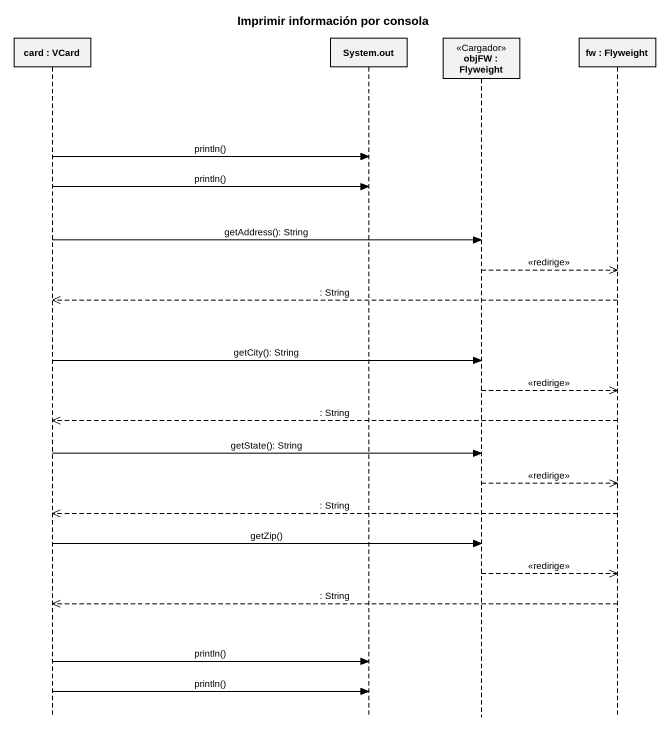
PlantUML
@startuml
title Imprimir información por consola
hide footbox
participant "card : VCard" as card_
participant "System.out" as System_out
participant "objFW : Flyweight" as objFW <<Cargador>>
participant "fw : Flyweight" as fw

card_ -> System_out : println()
card_ -> System_out : println()
card_ -> objFW : getAddress(): String
objFW -->> fw : <<redirige>>
fw -->> card_ : : String
card_ -> objFW : getCity(): String
objFW -->> fw : <<redirige>>
fw -->> card_ : : String
card_ -> objFW : getState(): String
objFW -->> fw : <<redirige>>
fw -->> card_ : : String
card_ -> objFW : getZip()
objFW -->> fw : <<redirige>>
fw -->> card_ : : String
card_ -> System_out : println()
card_ -> System_out : println()
@enduml
